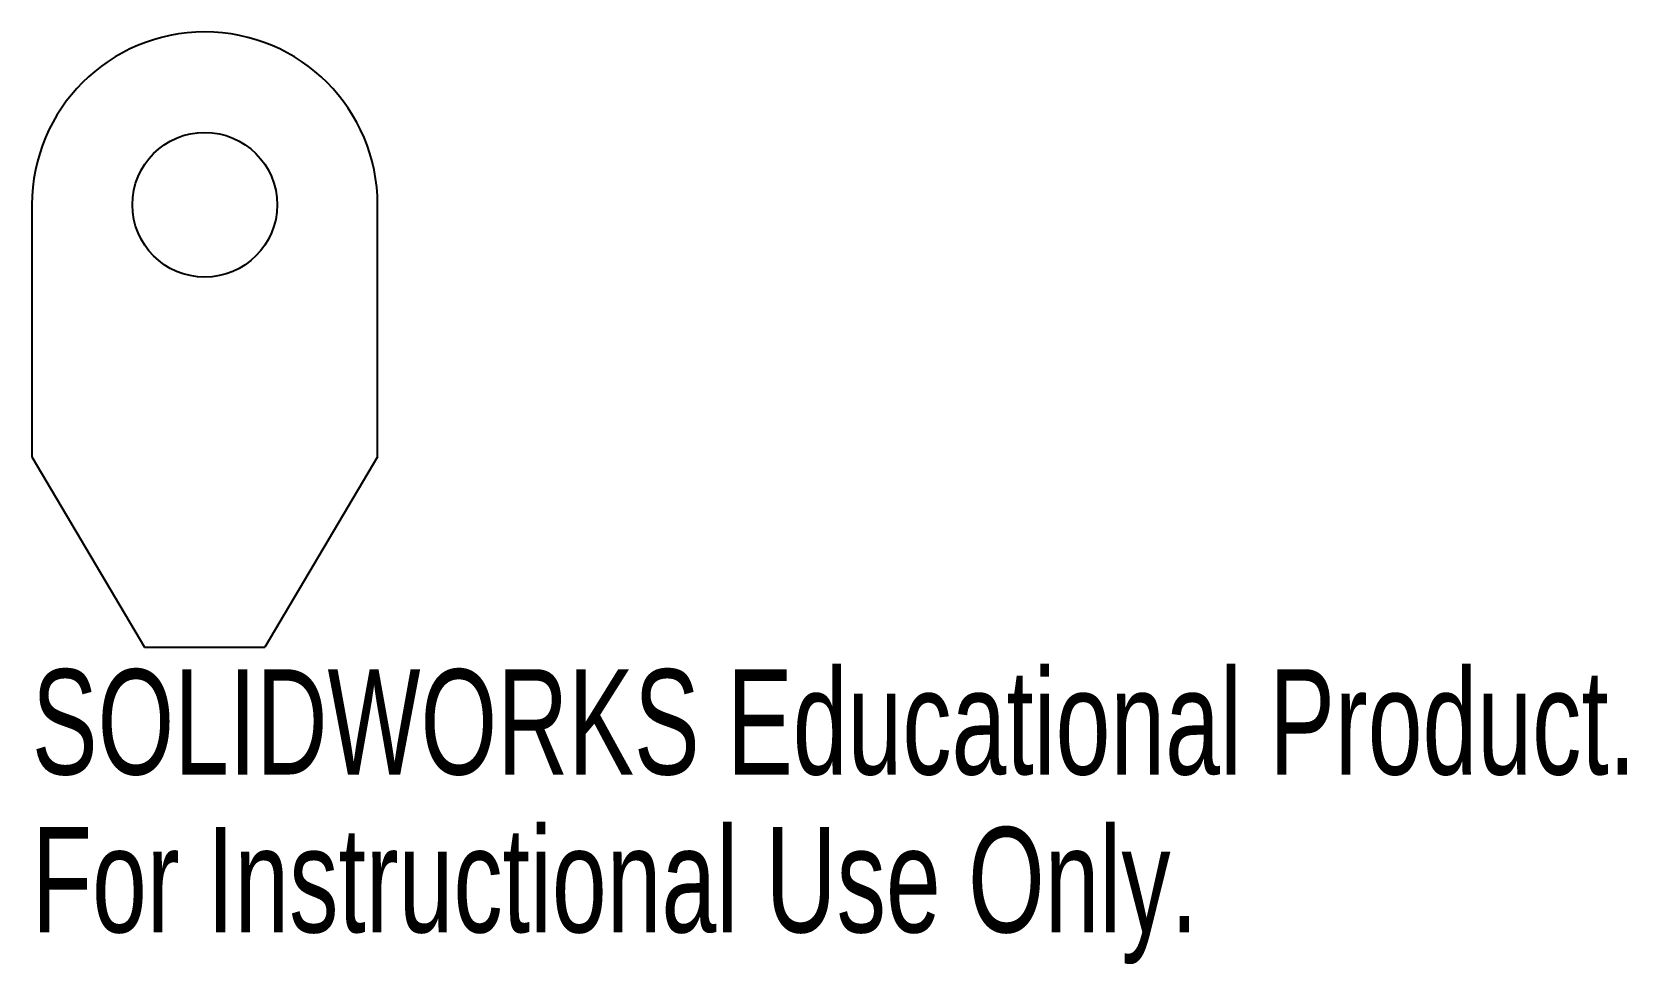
# Model space of a CAD drawing. Header units: inches. Extents: x -0.31 to 2.57, y -1.37 to 0.31.
import ezdxf

# ---------------------------------------------------------------- set-up
doc = ezdxf.new("R2010")
doc.units = ezdxf.units.IN
doc.header["$MEASUREMENT"] = 0
doc.styles.add('SLDTEXTSTYLE0', font='TXT', dxfattribs={"width": 0.7})

msp = doc.modelspace()

# ---------------------------------------------------------------- linework, layer by layer
at = {"color": 7, "linetype": 'Continuous', "lineweight": 25}
for p, q in [((-0.3126, 0), (-0.3126, -0.4558)), ((0.3126, -0.4558), (0.3126, 0)), ((-0.3126, -0.4558), (-0.1087, -0.8)), ((0.3126, -0.4558), (0.1087, -0.8)), ((-0.1087, -0.8), (0.1087, -0.8))]:
    msp.add_line(p, q, dxfattribs=at)
msp.add_circle((0, 0), 0.1309, dxfattribs=at)
msp.add_arc((0, 0), 0.3126, 0, 180, dxfattribs=at)

# ---------------------------------------------------------------- texts
at = {"color": 7, "linetype": 'Continuous', "char_height": 0.1903, "attachment_point": 1, "style": 'SLDTEXTSTYLE0'}
for s, insert in [('SOLIDWORKS Educational Product.', (-0.3126, -0.8401)), ('For Instructional Use Only.', (-0.3126, -1.1256))]:
    msp.add_mtext(s, dxfattribs=dict(at, insert=insert))

doc.saveas('drawing.dxf')
